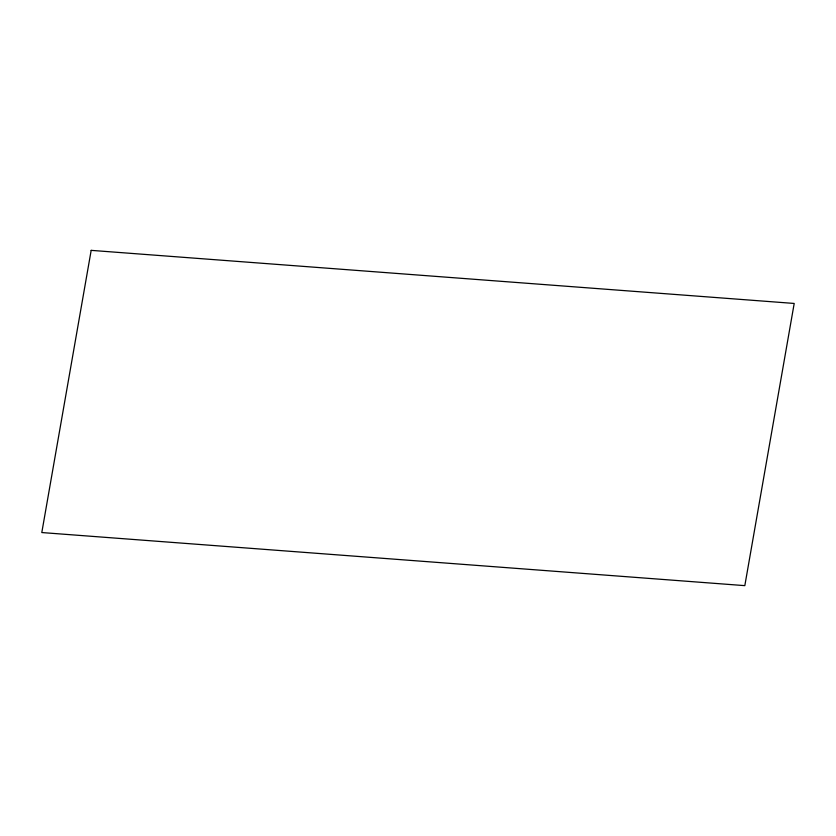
<?xml version="1.0" encoding="UTF-8"?>
<svg xmlns="http://www.w3.org/2000/svg" width="836" height="836" viewBox="0 0 836 836"><rect width="100%" height="100%" fill="white"/><g stroke="black" fill="none" stroke-linecap="round" stroke-linejoin="round"><path stroke-width="1.25" d="M91.176 250.361L41.8 532.553L744.824 585.639L794.2 303.447L91.176 250.361"/></g></svg>
